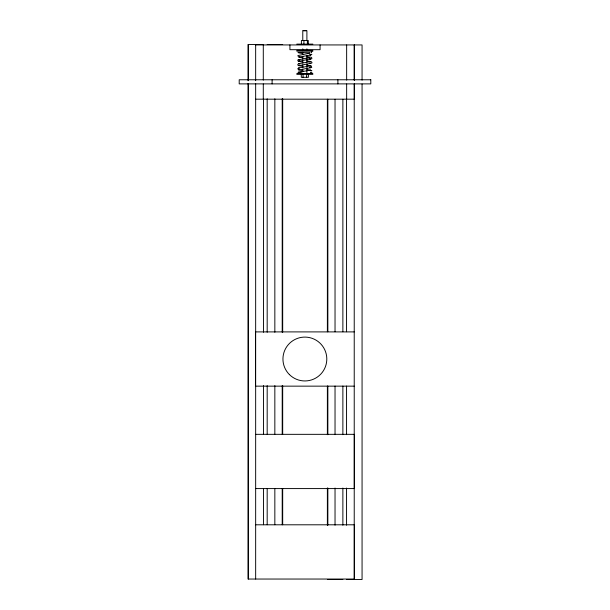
<?xml version="1.0" encoding="UTF-8"?>
<svg xmlns="http://www.w3.org/2000/svg" width="610" height="610" viewBox="0 0 610 610"><rect width="100%" height="100%" fill="white"/><g stroke="black" fill="none" stroke-linecap="round" stroke-linejoin="round"><path stroke-width="0.91" d="M299.769 69.159L298.862 69.975L297.764 68.762L298.671 67.946L310.62 65.834L310.094 66.162M299.373 65.468L299.769 64.957M311.87 54.313L310.841 54.984L299.22 57.035L299.685 56.631M310.688 72.132L310.299 73.551M311.855 73.551L312.015 72.88L311.268 72.033M299.754 60.794L298.046 61.114L297.779 59.994L309.361 57.569M311.39 52.803L311.809 51.179M310.01 61.991L310.52 61.618L298.793 63.684L297.764 64.393L298.122 65.491L302.842 66.391M310.193 70.379L310.764 70.089L299.739 72.033M297.985 72.323L302.148 72.033M309.796 53.154L297.84 55.586L298.572 57.081L302.789 57.828M298.74 65.666L311.824 63.082L311.985 62.494L311.184 61.595L306.914 60.84M302.979 30.5L306.708 30.5M296.788 44.118L312.892 44.118M263.497 44.477L247.988 44.477L247.988 80.688M267.18 44.477L282.689 44.477M255.659 44.934L362.065 44.934L362.065 80.184M296.788 50.371L312.892 50.371M296.788 51.179L312.892 51.179M297.939 52.429L310.177 52.803M296.788 73.551L312.892 73.551M296.788 74.359L312.892 74.359M255.659 99.178L354.341 99.178L354.341 83.951M354.227 331.901L255.537 331.901L255.537 386.145L354.227 386.145M255.659 434.335L354.341 434.335L354.341 488.579L255.659 488.579M255.659 524.798L354.341 524.798L354.341 579.042L247.988 579.042L247.988 83.547M327.372 579.5L342.873 579.5M346.556 579.5L362.065 579.5L362.065 83.997M298.542 72.033L299.182 72.132M298.458 52.803L302.751 53.558M309.674 54.778L310.841 54.984L310.254 54.77M306.891 56.532L311.1 57.271L311.687 57.538L311.855 58.682L298.656 61.366L302.819 62.098M308.233 57.775L309.758 58.041M309.583 59.025L310.726 59.231L310.147 58.964M309.522 63.28L310.65 63.478L310.086 63.143M306.937 65.118L311.268 65.88L311.74 67.474L298.862 69.975L302.88 70.684M309.453 67.557L310.566 67.756L310.055 67.352M306.975 69.41L311.832 70.63M298.671 67.946L299.289 68.068M298.793 63.684L299.411 63.859M298.869 59.422L299.479 59.666M354.341 44.934L354.341 80.276M354.227 44.934L354.227 80.184M354.227 83.997L354.227 579.5M346.648 44.934L346.648 80.146M346.648 83.951L346.648 99.178M346.556 99.247L346.556 331.748M346.556 386.061L346.556 434.663M346.556 488.023L346.556 525.187M342.873 99.247L342.873 331.748M342.873 386.061L342.873 434.663M342.873 488.023L342.873 525.187M337.894 79.773L337.894 83.883M335.035 99.247L335.035 331.748M335.035 386.061L335.035 434.663M335.035 488.023L335.035 525.187M327.852 99.247L327.852 331.748M327.852 386.061L327.852 434.663M327.852 488.023L327.852 525.187M327.372 99.247L327.372 331.748M327.372 386.061L327.372 434.663M327.372 488.023L327.372 525.187M320.075 44.934L320.075 49.692L289.925 49.692L289.925 44.934M308.401 74.359L308.401 77.302L301.279 77.302L301.279 74.359M308.286 44.118L308.286 40.519L301.401 40.519L301.401 44.118M307.364 40.519L307.364 44.118M306.899 40.519L306.899 30.843L302.781 30.843L302.781 40.519M306.899 48.846L306.899 50.737M306.899 55.457L306.899 62.075M306.899 63.966L306.899 74.359M306.624 74.359L306.624 77.302M303.917 40.519L303.917 44.118M303.056 74.359L303.056 77.302M302.781 48.846L302.781 50.737M302.781 52.628L302.781 54.519M302.781 56.402L302.781 59.239M302.781 61.13L302.781 63.021M302.781 64.912L302.781 67.748M302.781 69.639L302.781 71.53M282.689 98.789L282.689 332.244M282.689 385.611L282.689 434.206M282.689 488.518L282.689 524.73M282.209 98.789L282.209 332.244M282.209 385.611L282.209 434.206M282.209 488.518L282.209 524.73M274.843 98.789L274.843 332.244M274.843 385.611L274.843 434.206M274.843 488.518L274.843 524.73M272.106 79.773L272.106 83.883M267.18 98.789L267.18 332.244M267.18 385.611L267.18 434.206M267.18 488.518L267.18 524.73M263.497 98.789L263.497 332.244M263.497 385.611L263.497 434.206M263.497 488.518L263.497 524.73M263.291 44.934L263.291 80.146M263.291 83.951L263.291 99.178M255.659 44.477L255.659 80.688M255.659 83.547L255.659 579.042M248.476 44.477L248.476 80.688M248.476 83.547L248.476 579.042M370.796 79.773L239.204 79.773L239.204 83.883L370.796 83.883L370.796 79.773M289.369 374.532A21.93 21.93 0 0 0 326.06 364.696A21.93 21.93 0 0 0 299.205 337.841A21.93 21.93 0 0 0 289.369 374.532"/></g></svg>
